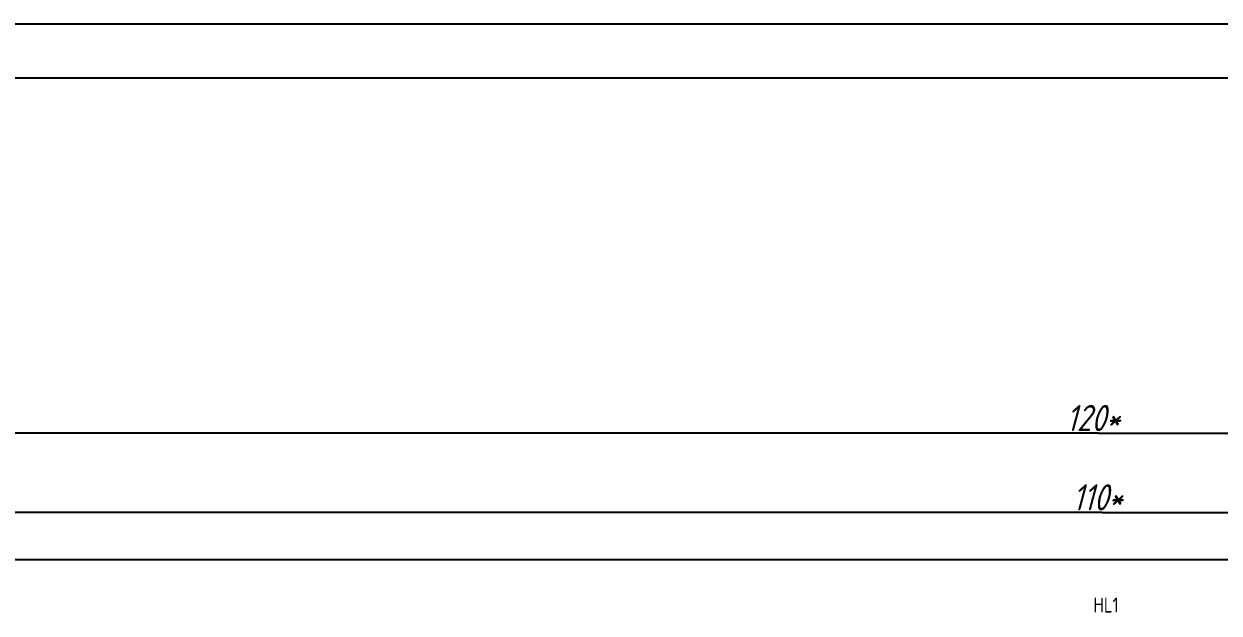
# Model space of a CAD drawing. Header units: inches. Extents: x 0 to 840, y -594 to 0.
# Drawn here: x 141.9 to 252.1, y -54.3 to 0 of the extents above; entities that cross this region are included whole.
import ezdxf

# ---------------------------------------------------------------- set-up
doc = ezdxf.new("R2010")
doc.units = ezdxf.units.IN
doc.header["$MEASUREMENT"] = 0
doc.styles.add('GOST type A0', font='', dxfattribs={"height": 2.116667})
doc.styles.add('GOST type A1', font='', dxfattribs={"height": 3.704167})
doc.styles.get('GOST type A0').set_extended_font_data('GOST type A')
doc.styles.get('GOST type A1').set_extended_font_data('GOST type A', italic=True)

msp = doc.modelspace()

# ---------------------------------------------------------------- linework, layer by layer
for p, q in [((835, -5), (20, -5)), ((835, -5), (20, -5)), ((240.98, -37.72), (120.56, -37.72)), ((240.98, -37.72), (358.73, -37.72)), ((241.3, -45.02), (130.55, -45.02)), ((241.3, -45.02), (348.74, -45.02)), ((119.65, -49.35), (359.65, -49.35))]:
    msp.add_line(p, q)
msp.add_lwpolyline([(0, 0), (840, 0), (840, -594), (0, -594)], close=True)

# ---------------------------------------------------------------- texts
for s, height, style, p in [('120*', 2.414, 'GOST type A1', (238, -37.53)), ('110*', 2.414, 'GOST type A1', (238.59, -44.84)), ('HL1', 1.38, 'GOST type A0', (240.51, -54.25))]:
    msp.add_text(s, height=height, dxfattribs=dict(style=style)).set_placement(p)

doc.saveas('drawing.dxf')
